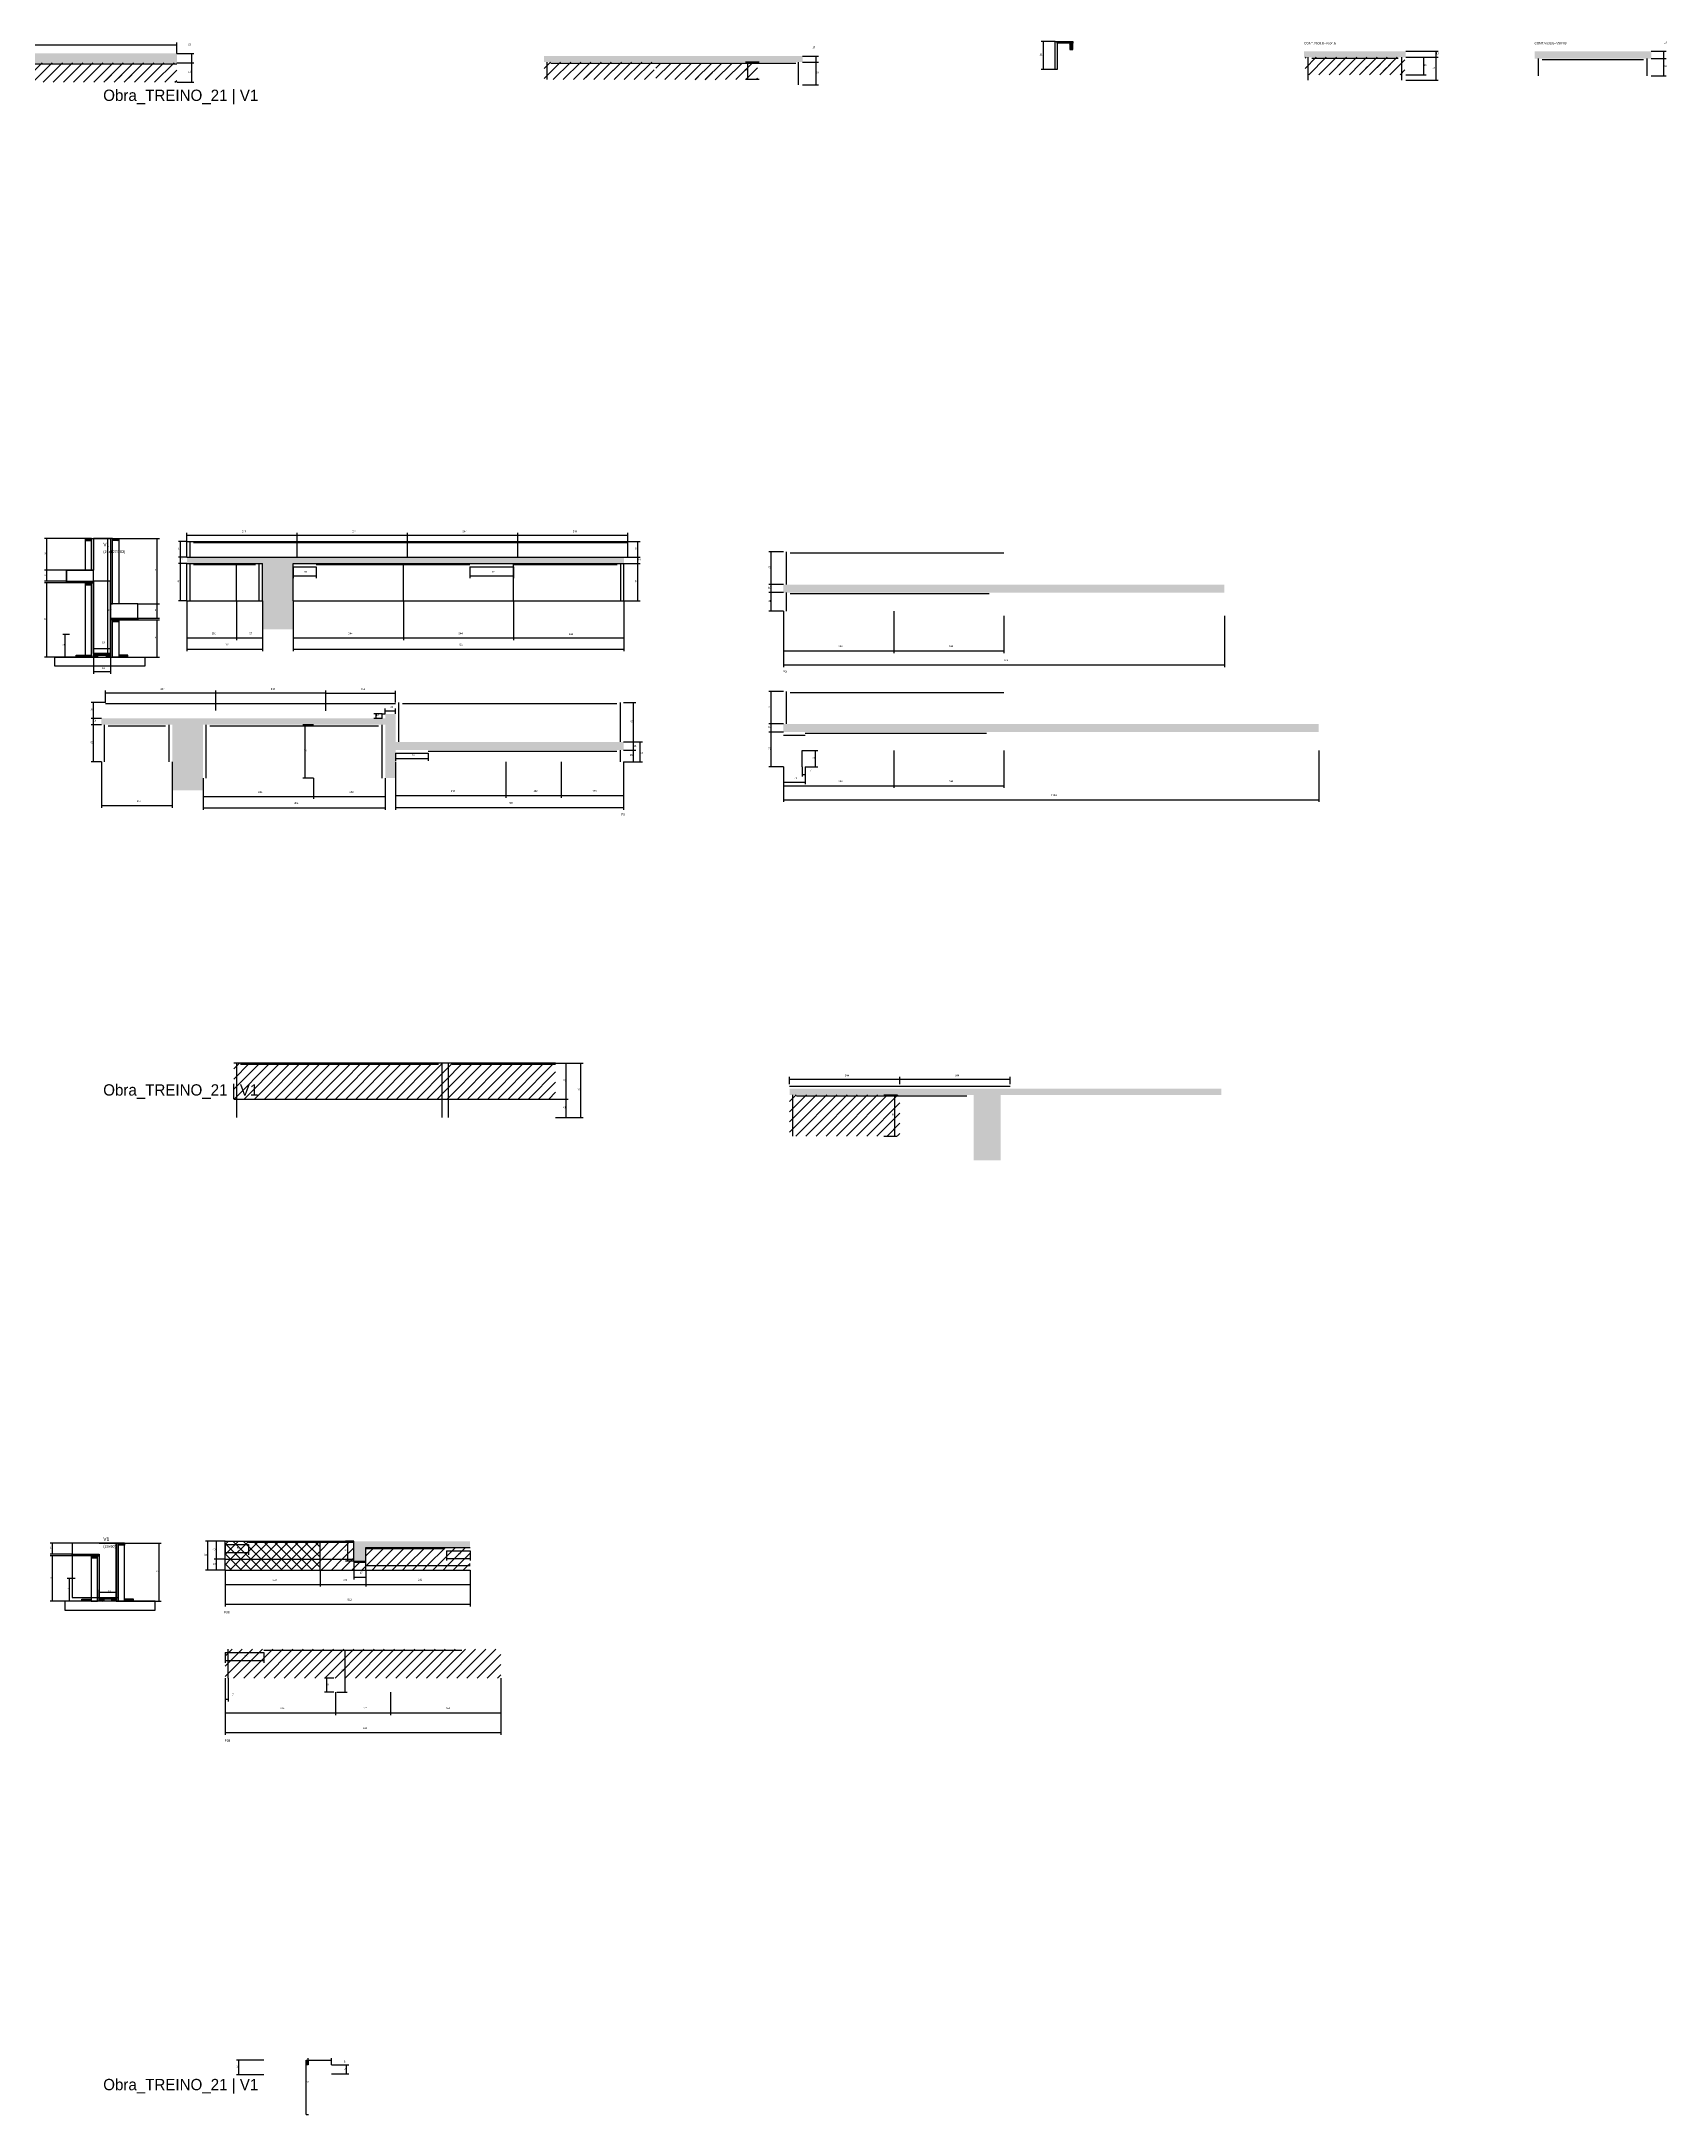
# Model space of a CAD drawing. Header units: metres. Extents: x -65046 to 21926, y -45195 to 1016.
# Drawn here: x 17463 to 21059, y -27664 to -23078 of the extents above; entities that cross this region are included whole.
import ezdxf

# ---------------------------------------------------------------- set-up
doc = ezdxf.new("R2010")
doc.units = ezdxf.units.M
for name, color, linetype in [('CONCRETO', 251, 'Continuous'), ('COTA', 241, 'Continuous'), ('Hachura', 253, 'Continuous'), ('LABEL_ID', 3, 'Continuous'), ('Madeira', 126, 'Continuous'), ('NOMENCLATURA', 7, 'Continuous'), ('Painéis', 200, 'Continuous'), ('SARR_2.2x7', 40, 'Continuous'), ('Texto Seção', 7, 'Continuous')]:
    doc.layers.add(name, color=color, linetype=linetype)

msp = doc.modelspace()

# ---------------------------------------------------------------- hatches: boundary and pattern name
at = {"layer": 'COTA'}
h = msp.add_hatch(dxfattribs=at)
h.set_pattern_fill('AR-CONC', scale=0.03)
h.paths.add_polyline_path([(17333.7, -23104.8), (17243.7, -23104.8), (17051.6, -23104.8), (17033.8, -23104.8), (17033.8, -23126), (17051.7, -23126), (17243.8, -23126), (17333.8, -23126), (17762.9, -23126), (17762.9, -23104.8)])
h = msp.add_hatch(dxfattribs=at)
h.set_pattern_fill('AR-CONC', scale=0.03)
h.paths.add_polyline_path([(20482.2, -23113.3), (20482.2, -23100.1), (20257.2, -23100.1), (20257.2, -23113.3)])
h = msp.add_hatch(dxfattribs=at)
h.set_pattern_fill('AR-CONC', scale=0.03)
h.paths.add_polyline_path([(20767, -23100.1), (20767, -23116.3), (21025.4, -23116.3), (21025.4, -23100.1)])
h = msp.add_hatch(dxfattribs=at)
h.set_pattern_fill('AR-CONC', scale=0.03)
h.paths.add_polyline_path([(19147.4, -23123.9), (19147.4, -23110.7), (18575.4, -23110.7), (18575.4, -23123.9)])
h = msp.add_hatch(dxfattribs=at)
h.set_pattern_fill('AR-CONC', scale=0.03)
h.paths.add_polyline_path([(17952.1, -24378.4), (18020.1, -24378.4), (18020.1, -24315.4), (18020.1, -24233.4), (18508.1, -24233.4), (18752.1, -24233.4), (18752.1, -24219.4), (18517.1, -24219.4), (18029.1, -24219.4), (17785.1, -24219.4), (17785.1, -24233.4), (17952.1, -24233.4), (17952.1, -24315.4)])
h = msp.add_hatch(dxfattribs=at)
h.set_pattern_fill('AR-CONC', scale=0.03)
h.paths.add_polyline_path([(20081, -24297.6), (20081, -24279.6), (19105, -24279.6), (19105, -24297.6)])
h = msp.add_hatch(dxfattribs=at)
h.set_pattern_fill('AR-CONC', scale=0.03)
h.paths.add_polyline_path([(18246.9, -24565.7), (18223.9, -24565.7), (18223.9, -24575.7), (17848.9, -24575.7), (17608.9, -24575.7), (17595.9, -24575.7), (17595.9, -24589.7), (17752.9, -24589.7), (17752.9, -24671.7), (17752.9, -24734.7), (17820.9, -24734.7), (17820.9, -24707.7), (17820.9, -24589.7), (18223.9, -24589.7), (18223.9, -24707.7), (18246.9, -24707.7), (18246.9, -24671.7), (18246.9, -24645.7), (18751.4, -24645.7), (18751.4, -24627.7), (18246.9, -24627.7)])
h = msp.add_hatch(dxfattribs=at)
h.set_pattern_fill('AR-CONC', scale=0.03)
h.paths.add_polyline_path([(19105, -24588.1), (19105, -24606.1), (20081, -24606.1), (20289.5, -24606.1), (20289.5, -24588.1), (20081, -24588.1)])
h = msp.add_hatch(dxfattribs=at)
h.set_pattern_fill('AR-CONC', scale=0.03)
h.paths.add_polyline_path([(19585.8, -25408.5), (20073.8, -25408.5), (20073.8, -25408.5), (20073.8, -25394.5), (20073.8, -25394.5), (19118.8, -25394.5), (19118.8, -25394.5), (19118.8, -25408.5), (19118.8, -25408.5), (19525.8, -25408.5), (19525.8, -25408.5), (19525.8, -25553.5), (19525.8, -25553.5), (19585.8, -25553.5), (19585.8, -25553.5), (19585.8, -25408.5)])
h = msp.add_hatch(dxfattribs=at)
h.set_pattern_fill('AR-CONC', scale=0.03)
h.paths.add_polyline_path([(18181.2, -26409.6), (18411.7, -26409.6), (18411.7, -26395.6), (18154.2, -26395.6), (18154.2, -26439.6), (18181.2, -26439.6)])
at = {"layer": 'Hachura'}
h = msp.add_hatch(dxfattribs=at)
h.set_pattern_fill('ANSI31', scale=5)
h.paths.add_polyline_path([(17518.9, -23126), (17333.8, -23126), (17274.9, -23126), (17274.9, -23168.8), (17333.8, -23168.8), (17518.9, -23168.8)])
h = msp.add_hatch(dxfattribs=at)
h.set_pattern_fill('ANSI31', scale=5)
h.paths.add_polyline_path([(17762.9, -23126), (17518.9, -23126), (17518.9, -23168.8), (17762.9, -23168.8)])
h = msp.add_hatch(dxfattribs=at)
h.set_pattern_fill('ANSI31', scale=5)
h.paths.add_polyline_path([(17604.9, -23167.9), (17672.5, -23167.9), (17672.5, -23167.9), (17678, -23151.9), (17678, -23151.9), (17610.4, -23151.9), (17610.4, -23151.9), (17604.9, -23167.9)])
h = msp.add_hatch(dxfattribs=at)
h.set_pattern_fill('ANSI31', scale=5)
h.paths.add_polyline_path([(18575.4, -23123.9), (18575.4, -23162.7), (18819.4, -23162.7), (18819.4, -23123.9)])
h = msp.add_hatch(dxfattribs=at)
h.set_pattern_fill('ANSI31', scale=5)
h.paths.add_polyline_path([(18666.7, -23158), (18666.7, -23141.8), (18666.7, -23141.8), (18735.3, -23141.8), (18735.3, -23141.8), (18735.3, -23158), (18735.3, -23158), (18666.7, -23158)])
h = msp.add_hatch(dxfattribs=at)
h.set_pattern_fill('ANSI31', scale=5)
h.paths.add_polyline_path([(18822.9, -23126.1), (18822.9, -23162.7), (19047.9, -23162.7), (19047.9, -23126.1)])
h = msp.add_hatch(dxfattribs=at)
h.set_pattern_fill('ANSI31', scale=5)
h.paths.add_polyline_path([(18898.4, -23163.1), (18898.4, -23146.9), (18898.4, -23146.9), (18965.9, -23146.9), (18965.9, -23146.9), (18965.9, -23163.1), (18965.9, -23163.1), (18898.4, -23163.1)])
h = msp.add_hatch(dxfattribs=at)
h.set_pattern_fill('ANSI31', scale=5)
h.paths.add_polyline_path([(20381.2, -23152.1), (20381.2, -23113.3), (20259.2, -23113.3), (20259.2, -23152.1)])
h = msp.add_hatch(dxfattribs=at)
h.set_pattern_fill('ANSI31', scale=5)
h.paths.add_polyline_path([(20294.5, -23143.8), (20294.5, -23127.6), (20294.5, -23127.6), (20362.6, -23127.6), (20362.6, -23127.6), (20362.6, -23143.8), (20362.6, -23143.8), (20294.5, -23143.8)])
h = msp.add_hatch(dxfattribs=at)
h.set_pattern_fill('ANSI31', scale=5)
h.paths.add_polyline_path([(20480.2, -23152.1), (20480.2, -23113.3), (20381.2, -23113.3), (20381.2, -23152.1)])
h = msp.add_hatch(dxfattribs=at)
h.set_pattern_fill('ANSI31', scale=5)
h.paths.add_polyline_path([(20393.2, -23144.5), (20393.2, -23128.3), (20393.2, -23128.3), (20461.3, -23128.3), (20461.3, -23128.3), (20461.3, -23144.5), (20461.3, -23144.5), (20393.2, -23144.5)])
h = msp.add_hatch(dxfattribs=at)
h.set_pattern_fill('ANSI31', scale=0.5)
h.paths.add_polyline_path([(17560.4, -24178), (17560.4, -24182.4), (17560.4, -24182.4), (17574.4, -24182.4), (17574.4, -24182.4), (17574.4, -24178), (17574.4, -24178), (17560.4, -24178)])
h = msp.add_hatch(color=8, dxfattribs=at)
h.dxf.hatch_style = 1
h.paths.add_polyline_path([(17574.4, -24178), (17578.4, -24178), (17578.4, -24178), (17578.4, -24248), (17578.4, -24248), (17574.4, -24248), (17574.4, -24248), (17574.4, -24178)])
h = msp.add_hatch(color=8, dxfattribs=at)
h.dxf.hatch_style = 1
h.paths.add_polyline_path([(17620.4, -24178), (17616.4, -24178), (17616.4, -24322), (17620.4, -24322)])
h = msp.add_hatch(dxfattribs=at)
h.set_pattern_fill('ANSI31', scale=0.5)
h.paths.add_polyline_path([(17634.4, -24178), (17634.4, -24182.4), (17634.4, -24182.4), (17620.4, -24182.4), (17620.4, -24182.4), (17620.4, -24178), (17620.4, -24178), (17634.4, -24178)])
h = msp.add_hatch(color=8, dxfattribs=at)
h.dxf.hatch_style = 1
h.paths.add_polyline_path([(17518.4, -24276), (17518.4, -24272), (17518.4, -24272), (17578.4, -24272), (17578.4, -24272), (17578.4, -24276), (17578.4, -24276), (17518.4, -24276)])
h = msp.add_hatch(dxfattribs=at)
h.set_pattern_fill('ANSI31', scale=0.5)
h.paths.add_polyline_path([(17560.4, -24276), (17560.4, -24280.4), (17560.4, -24280.4), (17574.4, -24280.4), (17574.4, -24280.4), (17574.4, -24276), (17574.4, -24276), (17560.4, -24276)])
h = msp.add_hatch(color=8, dxfattribs=at)
h.dxf.hatch_style = 1
h.paths.add_polyline_path([(17574.4, -24276), (17578.4, -24276), (17578.4, -24276), (17578.4, -24440), (17578.4, -24440), (17574.4, -24440), (17574.4, -24440), (17574.4, -24276)])
h = msp.add_hatch(color=8, dxfattribs=at)
h.dxf.hatch_style = 1
h.paths.add_polyline_path([(17616.4, -24358), (17616.4, -24354), (17616.4, -24354), (17676.4, -24354), (17676.4, -24354), (17676.4, -24358), (17676.4, -24358), (17616.4, -24358)])
h = msp.add_hatch(color=8, dxfattribs=at)
h.dxf.hatch_style = 1
h.paths.add_polyline_path([(17620.4, -24358), (17616.4, -24358), (17616.4, -24440), (17620.4, -24440)])
h = msp.add_hatch(dxfattribs=at)
h.set_pattern_fill('ANSI31', scale=0.5)
h.paths.add_polyline_path([(17634.4, -24358), (17634.4, -24362.4), (17634.4, -24362.4), (17620.4, -24362.4), (17620.4, -24362.4), (17620.4, -24358), (17620.4, -24358), (17634.4, -24358)])
h = msp.add_hatch(dxfattribs=at)
h.set_pattern_fill('ANSI31', scale=0.5)
h.paths.add_polyline_path([(17540.4, -24440), (17540.4, -24435.6), (17540.4, -24435.6), (17560.4, -24435.6), (17560.4, -24435.6), (17560.4, -24440), (17560.4, -24440), (17540.4, -24440)])
h = msp.add_hatch(dxfattribs=at)
h.set_pattern_fill('ANSI31', scale=0.5)
h.paths.add_polyline_path([(17560.4, -24440), (17560.4, -24435.6), (17560.4, -24435.6), (17574.4, -24435.6), (17574.4, -24435.6), (17574.4, -24440), (17574.4, -24440), (17560.4, -24440)])
h = msp.add_hatch(color=8, dxfattribs=at)
h.dxf.hatch_style = 1
h.paths.add_polyline_path([(17616.4, -24435.6), (17616.4, -24432), (17616.4, -24432), (17578.4, -24432), (17578.4, -24432), (17578.4, -24435.6), (17578.4, -24435.6), (17616.4, -24435.6)])
h = msp.add_hatch(dxfattribs=at)
h.set_pattern_fill('ANSI31', scale=0.5)
h.paths.add_polyline_path([(17588.4, -24440), (17588.4, -24435.6), (17588.4, -24435.6), (17578.4, -24435.6), (17578.4, -24435.6), (17578.4, -24440), (17578.4, -24440), (17588.4, -24440)])
h = msp.add_hatch(dxfattribs=at)
h.set_pattern_fill('ANSI31', scale=0.5)
h.paths.add_polyline_path([(17616.4, -24440), (17616.4, -24435.6), (17616.4, -24435.6), (17606.4, -24435.6), (17606.4, -24435.6), (17606.4, -24440), (17606.4, -24440), (17616.4, -24440)])
h = msp.add_hatch(dxfattribs=at)
h.set_pattern_fill('ANSI31', scale=0.5)
h.paths.add_polyline_path([(17654.4, -24440), (17654.4, -24435.6), (17654.4, -24435.6), (17634.4, -24435.6), (17634.4, -24435.6), (17634.4, -24440), (17634.4, -24440), (17654.4, -24440)])
h = msp.add_hatch(dxfattribs=at)
h.set_pattern_fill('ANSI31', scale=5)
h.paths.add_polyline_path([(18132.8, -25417.6), (18132.8, -25338.6), (17888.8, -25338.6), (17888.8, -25417.6)])
h = msp.add_hatch(dxfattribs=at)
h.set_pattern_fill('ANSI31', scale=5)
h.paths.add_polyline_path([(18356.8, -25417.6), (18356.8, -25338.6), (18132.8, -25338.6), (18132.8, -25417.6)])
h = msp.add_hatch(dxfattribs=at)
h.set_pattern_fill('ANSI31', scale=5)
h.paths.add_polyline_path([(18600.8, -25417.6), (18600.8, -25338.6), (18356.8, -25338.6), (18356.8, -25417.6)])
h = msp.add_hatch(dxfattribs=at)
h.set_pattern_fill('ANSI31', scale=5)
h.paths.add_polyline_path([(19118.8, -25408.5), (19118.8, -25499.5), (19362.8, -25499.5), (19362.8, -25408.5)])
h = msp.add_hatch(color=8, dxfattribs=at)
h.dxf.hatch_style = 1
h.paths.add_polyline_path([(17633, -26400), (17629, -26400), (17629, -26400), (17629, -26528), (17629, -26528), (17633, -26528), (17633, -26528), (17633, -26400)])
h = msp.add_hatch(dxfattribs=at)
h.set_pattern_fill('ANSI31', scale=0.5)
h.paths.add_polyline_path([(17647, -26400), (17647, -26404.4), (17647, -26404.4), (17633, -26404.4), (17633, -26404.4), (17633, -26400), (17633, -26400), (17647, -26400)])
h = msp.add_hatch(dxfattribs=at)
h.set_pattern_fill('ANSI37', scale=5)
h.paths.add_polyline_path([(18079.7, -26435.6), (18079.7, -26395.6), (17869.7, -26395.6), (17869.7, -26435.6)])
h = msp.add_hatch(dxfattribs=at)
h.set_pattern_fill('ANSI31', scale=5)
h.paths.add_polyline_path([(18154.2, -26435.6), (18154.2, -26395.6), (18079.7, -26395.6), (18079.7, -26435.6)])
h = msp.add_hatch(dxfattribs=at)
h.set_pattern_fill('ANSI31', scale=5)
h.paths.add_polyline_path([(18411.7, -26449.6), (18411.7, -26409.6), (18181.2, -26409.6), (18181.2, -26449.6)])
h = msp.add_hatch(color=8, dxfattribs=at)
h.dxf.hatch_style = 1
h.paths.add_polyline_path([(17531, -26428), (17531, -26424), (17531, -26424), (17591, -26424), (17591, -26424), (17591, -26428), (17591, -26428), (17531, -26428)])
h = msp.add_hatch(dxfattribs=at)
h.set_pattern_fill('ANSI31', scale=0.5)
h.paths.add_polyline_path([(17573, -26428), (17573, -26432.4), (17573, -26432.4), (17587, -26432.4), (17587, -26432.4), (17587, -26428), (17587, -26428), (17573, -26428)])
h = msp.add_hatch(color=8, dxfattribs=at)
h.dxf.hatch_style = 1
h.paths.add_polyline_path([(17587, -26428), (17591, -26428), (17591, -26428), (17591, -26528), (17591, -26528), (17587, -26528), (17587, -26528), (17587, -26428)])
h = msp.add_hatch(dxfattribs=at)
h.set_pattern_fill('ANSI37', scale=5)
h.paths.add_polyline_path([(17869.7, -26435.6), (17869.7, -26459.6), (18079.7, -26459.6), (18079.7, -26435.6)])
h = msp.add_hatch(dxfattribs=at)
h.set_pattern_fill('ANSI31', scale=5)
h.paths.add_polyline_path([(18079.7, -26435.6), (18079.7, -26459.6), (18181.2, -26459.6), (18181.2, -26439.6), (18154.2, -26439.6), (18154.2, -26435.6)])
h = msp.add_hatch(dxfattribs=at)
h.set_pattern_fill('ANSI31', scale=5)
h.paths.add_polyline_path([(18181.2, -26449.6), (18181.2, -26459.6), (18411.7, -26459.6), (18411.7, -26449.6)])
h = msp.add_hatch(dxfattribs=at)
h.set_pattern_fill('ANSI31', scale=0.5)
h.paths.add_polyline_path([(17553, -26528), (17553, -26523.6), (17553, -26523.6), (17573, -26523.6), (17573, -26523.6), (17573, -26528), (17573, -26528), (17553, -26528)])
h = msp.add_hatch(color=8, dxfattribs=at)
h.dxf.hatch_style = 1
h.paths.add_polyline_path([(17591, -26523.6), (17591, -26520), (17591, -26520), (17629, -26520), (17629, -26520), (17629, -26523.6), (17629, -26523.6), (17591, -26523.6)])
h = msp.add_hatch(dxfattribs=at)
h.set_pattern_fill('ANSI31', scale=0.5)
h.paths.add_polyline_path([(17591, -26528), (17591, -26523.6), (17591, -26523.6), (17601, -26523.6), (17601, -26523.6), (17601, -26528), (17601, -26528), (17591, -26528)])
h = msp.add_hatch(dxfattribs=at)
h.set_pattern_fill('ANSI31', scale=0.5)
h.paths.add_polyline_path([(17619, -26528), (17619, -26523.6), (17619, -26523.6), (17629, -26523.6), (17629, -26523.6), (17629, -26528), (17629, -26528), (17619, -26528)])
h = msp.add_hatch(dxfattribs=at)
h.set_pattern_fill('ANSI31', scale=0.5)
h.paths.add_polyline_path([(17667, -26528), (17667, -26523.6), (17667, -26523.6), (17647, -26523.6), (17647, -26523.6), (17647, -26528), (17647, -26528), (17667, -26528)])
h = msp.add_hatch(dxfattribs=at)
h.set_pattern_fill('ANSI31', scale=5)
h.paths.add_polyline_path([(17869.7, -26634.5), (17869.7, -26698.5), (18113.7, -26698.5), (18113.7, -26634.5)])
h = msp.add_hatch(dxfattribs=at)
h.set_pattern_fill('ANSI31', scale=5)
h.paths.add_polyline_path([(18235.7, -26698.5), (18235.7, -26634.5), (18113.7, -26634.5), (18113.7, -26698.5)])
h = msp.add_hatch(dxfattribs=at)
h.set_pattern_fill('ANSI31', scale=5)
h.paths.add_polyline_path([(18235.7, -26698.5), (18479.7, -26698.5), (18479.7, -26634.5), (18235.7, -26634.5)])
h = msp.add_hatch(color=8, dxfattribs=at)
h.dxf.hatch_style = 1
h.paths.add_polyline_path([(18049.3, -27543.8), (18053.3, -27543.8), (18053.3, -27543.8), (18053.3, -27553.8), (18053.3, -27553.8), (18049.3, -27553.8), (18049.3, -27553.8), (18049.3, -27543.8)])
at = {"layer": 'Madeira'}
h = msp.add_hatch(dxfattribs=at)
h.set_pattern_fill('ANSI31', scale=0.2)
h.paths.add_polyline_path([(19745.6, -23082.1), (19738.6, -23082.1), (19738.6, -23096.1), (19745.6, -23096.1)])

# ---------------------------------------------------------------- linework, layer by layer
at = {"layer": 'CONCRETO'}
for points in [[(17616.4, -24178), (17578.4, -24178)], [(17518.4, -24272), (17518.4, -24248), (17578.4, -24248)], [(17616.4, -24358), (17616.4, -24432), (17578.4, -24432), (17578.4, -24272)], [(17676.4, -24354), (17676.4, -24322), (17616.4, -24322)]]:
    msp.add_lwpolyline(points, dxfattribs=at)
for points in [[(17578.4, -24178), (17616.4, -24178), (17616.4, -24178), (17578.4, -24178)], [(17518.4, -24272), (17578.4, -24272), (17578.4, -24248), (17518.4, -24248)], [(17578.4, -24432), (17616.4, -24432), (17616.4, -24272), (17578.4, -24272)], [(17616.4, -24354), (17676.4, -24354), (17676.4, -24322), (17616.4, -24322)], [(17629, -26420), (17629, -26400), (17531, -26400), (17531, -26424), (17591, -26424), (17591, -26520), (17629, -26520), (17629, -26420)], [(17531, -26520), (17629, -26520), (17629, -26400), (17531, -26400)]]:
    msp.add_lwpolyline(points, close=True, dxfattribs=at)
at = {"layer": 'COTA'}
for p, q in [((17033.8, -23085.7), (17762.9, -23085.7)), ((17762.9, -23104.8), (17762.9, -23080.7)), ((17762.9, -23104.8), (17800.8, -23104.8)), ((17795.8, -23126), (17795.8, -23104.8)), ((19706.6, -23078.5), (19675.2, -23078.5)), ((19680.2, -23140.5), (19680.2, -23078.5)), ((20482.2, -23100.1), (20554.1, -23100.1)), ((20549.1, -23113.3), (20549.1, -23100.1)), ((21025.4, -23100.1), (21058.4, -23100.1)), ((21053.4, -23116.3), (21053.4, -23100.1)), ((17762.9, -23126), (17800.8, -23126)), ((17762.9, -23126), (17800.8, -23126)), ((17795.8, -23168.8), (17795.8, -23126)), ((19051.4, -23123.9), (19021.5, -23123.9)), ((19026.5, -23162.7), (19026.5, -23123.9)), ((19147.4, -23110.7), (19182.4, -23110.7)), ((19147.4, -23123.9), (19182.4, -23123.9)), ((19147.4, -23123.9), (19182.4, -23123.9)), ((19177.4, -23123.9), (19177.4, -23110.7)), ((19177.4, -23174.7), (19177.4, -23123.9)), ((19706.6, -23140.5), (19675.2, -23140.5)), ((20482.2, -23113.3), (20527, -23113.3)), ((20482.2, -23113.3), (20554.1, -23113.3)), ((20482.2, -23113.3), (20554.1, -23113.3)), ((20482.2, -23152.1), (20527, -23152.1)), ((20522, -23152.1), (20522, -23113.3)), ((20549.1, -23164.1), (20549.1, -23113.3)), ((21025.4, -23116.3), (21058.4, -23116.3)), ((21025.4, -23116.3), (21058.4, -23116.3)), ((21025.4, -23154.1), (21058.4, -23154.1)), ((21053.4, -23154.1), (21053.4, -23116.3)), ((17762.9, -23168.8), (17800.8, -23168.8)), ((19051.4, -23162.7), (19021.5, -23162.7)), ((19147.4, -23174.7), (19182.4, -23174.7)), ((20482.2, -23164.1), (20554.1, -23164.1)), ((17560.4, -24178), (17470, -24178)), ((17475, -24248), (17475, -24178)), ((17578.4, -24178), (17615, -24178)), ((17610, -24432), (17610, -24178)), ((17634.4, -24178), (17724.7, -24178)), ((17719.7, -24322), (17719.7, -24178)), ((17785.1, -24184.4), (17766.2, -24184.4)), ((17771.2, -24219.4), (17771.2, -24184.4)), ((17785.1, -24201.9), (17785.1, -24165.4)), ((17785.1, -24170.4), (18029.1, -24170.4)), ((18029.1, -24201.9), (18029.1, -24165.4)), ((18029.1, -24184.4), (18029.1, -24165.4)), ((18029.1, -24170.4), (18273.1, -24170.4)), ((18273.1, -24184.4), (18273.1, -24165.4)), ((18273.1, -24184.4), (18273.1, -24165.4)), ((18273.1, -24170.4), (18517.1, -24170.4)), ((18517.1, -24184.4), (18517.1, -24165.4)), ((18517.1, -24184.4), (18517.1, -24165.4)), ((18517.1, -24170.4), (18761.1, -24170.4)), ((18761.1, -24184.4), (18761.1, -24165.4)), ((18761.1, -24184.4), (18787.8, -24184.4)), ((18782.8, -24219.4), (18782.8, -24184.4)), ((19105, -24207.6), (19072.7, -24207.6)), ((19077.7, -24279.6), (19077.7, -24207.6)), ((17518.4, -24248), (17470, -24248)), ((17518.4, -24248), (17470, -24248)), ((17475, -24272), (17475, -24248)), ((17785.1, -24219.4), (17766.2, -24219.4)), ((17785.1, -24219.4), (17766.2, -24219.4)), ((17785.1, -24233.4), (17766.2, -24233.4)), ((17785.1, -24233.4), (17766.2, -24233.4)), ((17771.2, -24233.4), (17771.2, -24219.4)), ((17771.2, -24315.4), (17771.2, -24233.4)), ((18020.1, -24240.4), (18020.1, -24265.2)), ((18071.1, -24240.4), (18071.1, -24265.2)), ((18411.1, -24240.4), (18411.1, -24265.2)), ((18508.1, -24240.4), (18508.1, -24265.2)), ((18752.1, -24219.4), (18787.8, -24219.4)), ((18752.1, -24233.4), (18787.8, -24233.4)), ((18752.1, -24233.4), (18787.8, -24233.4)), ((18761.1, -24219.4), (18787.8, -24219.4)), ((18782.8, -24233.4), (18782.8, -24219.4)), ((18782.8, -24315.4), (18782.8, -24233.4)), ((17518.4, -24272), (17470, -24272)), ((17518.4, -24276), (17470, -24276)), ((17475, -24440), (17475, -24276)), ((18020.1, -24260.2), (18071.1, -24260.2)), ((18411.1, -24260.2), (18508.1, -24260.2)), ((19105, -24279.6), (19072.7, -24279.6)), ((19105, -24279.6), (19072.7, -24279.6)), ((19105, -24297.6), (19072.7, -24297.6)), ((19105, -24297.6), (19072.7, -24297.6)), ((19077.7, -24297.6), (19077.7, -24279.6)), ((19077.7, -24338.6), (19077.7, -24297.6)), ((17676.4, -24322), (17724.7, -24322)), ((17676.4, -24322), (17724.7, -24322)), ((17719.7, -24354), (17719.7, -24322)), ((17785.1, -24315.4), (17766.2, -24315.4)), ((17785.1, -24315.4), (17785.1, -24402.8)), ((17785.1, -24315.4), (17785.1, -24427.3)), ((17895.1, -24315.4), (17895.1, -24402.8)), ((17895.1, -24315.4), (17895.1, -24402.8)), ((17952.1, -24315.4), (17952.1, -24402.8)), ((17952.1, -24315.4), (17952.1, -24427.3)), ((18020.1, -24315.4), (18020.1, -24402.8)), ((18020.1, -24315.4), (18020.1, -24427.3)), ((18264.1, -24315.4), (18264.1, -24402.8)), ((18264.1, -24315.4), (18264.1, -24402.8)), ((18508.1, -24315.4), (18508.1, -24402.8)), ((18508.1, -24315.4), (18508.1, -24402.8)), ((18752.1, -24315.4), (18752.1, -24427.3)), ((18752.1, -24315.4), (18752.1, -24402.8)), ((18752.1, -24315.4), (18787.8, -24315.4)), ((19105, -24338.6), (19072.7, -24338.6)), ((19105, -24338.6), (19105, -24431.1)), ((19105, -24338.6), (19105, -24462.1)), ((19349, -24338.6), (19349, -24431.1)), ((19349, -24338.6), (19349, -24431.1)), ((17525.1, -24390), (17510.5, -24390)), ((17515.5, -24440), (17515.5, -24390)), ((17634.4, -24358), (17724.7, -24358)), ((17676.4, -24354), (17724.7, -24354)), ((17719.7, -24440), (17719.7, -24358)), ((19593, -24348.6), (19593, -24431.1)), ((20081, -24348.6), (20081, -24462.1)), ((17578.1, -24432), (17615, -24432)), ((17578.4, -24432), (17578.4, -24416)), ((17578.4, -24421), (17616.4, -24421)), ((17616.4, -24432), (17616.4, -24416)), ((17785.1, -24397.8), (17895.1, -24397.8)), ((17785.1, -24422.3), (17952.1, -24422.3)), ((17895.1, -24397.8), (17952.1, -24397.8)), ((18020.1, -24397.8), (18264.1, -24397.8)), ((18020.1, -24422.3), (18752.1, -24422.3)), ((18264.1, -24397.8), (18508.1, -24397.8)), ((18508.1, -24397.8), (18752.1, -24397.8)), ((19105, -24426.1), (19349, -24426.1)), ((19349, -24426.1), (19593, -24426.1)), ((17540.4, -24440), (17470, -24440)), ((17540.4, -24440), (17510.5, -24440)), ((17578.4, -24440), (17578.4, -24477)), ((17578.4, -24472), (17616.4, -24472)), ((17616.4, -24440), (17616.4, -24477)), ((17654.4, -24440), (17724.7, -24440)), ((19105, -24457.1), (20081, -24457.1)), ((17604.9, -24540.7), (17604.9, -24514.1)), ((17604.9, -24519.1), (17848.9, -24519.1)), ((17848.9, -24558.2), (17848.9, -24514.1)), ((17848.9, -24542.9), (17848.9, -24514.1)), ((17848.9, -24519.1), (18092.9, -24519.1)), ((18092.9, -24559.3), (18092.9, -24514.1)), ((18092.9, -24540.7), (18092.9, -24514.6)), ((18092.9, -24519.6), (18246.9, -24519.6)), ((18246.9, -24540.7), (18246.9, -24514.6)), ((19105, -24516.1), (19072.7, -24516.1)), ((19077.7, -24588.1), (19077.7, -24516.1)), ((17604.9, -24540.7), (17573.6, -24540.7)), ((17595.9, -24575.7), (17573.6, -24575.7)), ((17595.9, -24575.7), (17573.6, -24575.7)), ((17578.6, -24575.7), (17578.6, -24540.7)), ((17578.6, -24589.7), (17578.6, -24575.7)), ((18216.9, -24565.7), (18199, -24565.7)), ((18216.9, -24575.7), (18199, -24575.7)), ((18204, -24575.7), (18204, -24565.7)), ((18223.9, -24565.7), (18223.9, -24554)), ((18223.9, -24559), (18246.9, -24559)), ((18246.9, -24565.7), (18246.9, -24554)), ((18751.4, -24540.7), (18778.4, -24540.7)), ((18773.4, -24627.7), (18773.4, -24540.7)), ((17595.9, -24589.7), (17573.6, -24589.7)), ((17595.9, -24589.7), (17573.6, -24589.7)), ((17578.6, -24671.7), (17578.6, -24589.7)), ((18064.9, -24589.7), (18041.8, -24589.7)), ((18046.8, -24707.7), (18046.8, -24589.7)), ((19105, -24588.1), (19072.7, -24588.1)), ((19105, -24588.1), (19072.7, -24588.1)), ((19105, -24606.1), (19072.7, -24606.1)), ((19105, -24606.1), (19072.7, -24606.1)), ((19077.7, -24606.1), (19077.7, -24588.1)), ((19077.7, -24683.1), (19077.7, -24606.1)), ((18246.9, -24652.7), (18246.9, -24669.6)), ((18246.9, -24664.6), (18318.9, -24664.6)), ((18318.9, -24652.7), (18318.9, -24669.6)), ((18751.4, -24627.7), (18778.4, -24627.7)), ((18751.4, -24627.7), (18792.9, -24627.7)), ((18751.4, -24627.7), (18778.4, -24627.7)), ((18751.4, -24645.7), (18778.4, -24645.7)), ((18751.4, -24645.7), (18778.4, -24645.7)), ((18773.4, -24645.7), (18773.4, -24627.7)), ((18773.4, -24671.7), (18773.4, -24645.7)), ((18787.9, -24671.7), (18787.9, -24627.7)), ((19153.5, -24647.1), (19180.9, -24647.1)), ((19175.9, -24683.1), (19175.9, -24647.1)), ((19349, -24647.1), (19349, -24729.6)), ((19349, -24647.1), (19349, -24729.6)), ((19593, -24647.1), (19593, -24729.6)), ((20289.5, -24647.1), (20289.5, -24760.6)), ((17595.9, -24671.7), (17573.6, -24671.7)), ((17595.9, -24671.7), (17595.9, -24773.7)), ((17752.9, -24671.7), (17752.9, -24773.7)), ((17820.9, -24707.7), (17820.9, -24753.7)), ((17820.9, -24707.7), (17820.9, -24778.2)), ((18064.9, -24707.7), (18041.8, -24707.7)), ((18064.9, -24707.7), (18064.9, -24753.7)), ((18064.9, -24707.7), (18064.9, -24753.7)), ((18223.9, -24707.7), (18223.9, -24753.7)), ((18223.9, -24707.7), (18223.9, -24778.2)), ((18246.9, -24671.7), (18246.9, -24751.4)), ((18246.9, -24671.7), (18246.9, -24777.9)), ((18490.9, -24671.7), (18490.9, -24751.4)), ((18490.9, -24671.7), (18490.9, -24751.4)), ((18612.9, -24671.7), (18612.9, -24751.4)), ((18612.9, -24671.7), (18612.9, -24751.4)), ((18751.4, -24671.7), (18778.4, -24671.7)), ((18751.4, -24671.7), (18792.9, -24671.7)), ((18751.4, -24671.7), (18751.4, -24777.9)), ((18751.4, -24684), (18751.4, -24751.4)), ((19105, -24683.1), (19072.7, -24683.1)), ((19105, -24683.1), (19105, -24729.6)), ((19105, -24683.1), (19105, -24760.6)), ((19105, -24683.1), (19105, -24721.5)), ((19146.5, -24683.1), (19146.5, -24704.5)), ((19146.5, -24699.5), (19153.5, -24699.5)), ((19153.5, -24683.1), (19153.5, -24704.5)), ((19153.5, -24683.1), (19153.5, -24721.5)), ((19153.5, -24683.1), (19180.9, -24683.1)), ((17820.9, -24748.7), (18064.9, -24748.7)), ((18064.9, -24748.7), (18223.9, -24748.7)), ((18246.9, -24746.4), (18490.9, -24746.4)), ((18490.9, -24746.4), (18612.9, -24746.4)), ((18612.9, -24746.4), (18751.4, -24746.4)), ((19105, -24716.5), (19153.5, -24716.5)), ((19105, -24724.6), (19349, -24724.6)), ((19105, -24755.6), (20289.5, -24755.6)), ((19349, -24724.6), (19593, -24724.6)), ((17595.9, -24768.7), (17752.9, -24768.7)), ((17820.9, -24773.2), (18223.9, -24773.2)), ((18246.9, -24772.9), (18751.4, -24772.9)), ((18600.8, -25338.6), (18661.8, -25338.6)), ((18600.8, -25338.6), (18629, -25338.6)), ((18624, -25417.6), (18624, -25338.6)), ((18656.8, -25458.6), (18656.8, -25338.6)), ((19118.8, -25384.5), (19118.8, -25368.9)), ((19118.8, -25373.9), (19362.8, -25373.9)), ((19362.8, -25384.5), (19362.8, -25368.9)), ((19362.8, -25384.5), (19362.8, -25368.9)), ((19362.8, -25373.9), (19606.8, -25373.9)), ((19606.8, -25384.5), (19606.8, -25368.9)), ((18600.8, -25417.6), (18629, -25417.6)), ((18600.8, -25417.6), (18629, -25417.6)), ((18624, -25458.6), (18624, -25417.6)), ((19326.9, -25408.5), (19356.3, -25408.5)), ((19351.3, -25499.5), (19351.3, -25408.5)), ((18600.8, -25458.6), (18661.8, -25458.6)), ((18600.8, -25458.6), (18629, -25458.6)), ((19326.9, -25499.5), (19356.3, -25499.5)), ((17531, -26400), (17482.7, -26400)), ((17487.7, -26424), (17487.7, -26400)), ((17591, -26400), (17634, -26400)), ((17629, -26520), (17629, -26400)), ((17647, -26400), (17728.5, -26400)), ((17723.5, -26528), (17723.5, -26400)), ((17869.7, -26395.6), (17826.2, -26395.6)), ((17831.2, -26459.6), (17831.2, -26395.6)), ((17869.7, -26395.6), (17845.3, -26395.6)), ((17850.3, -26435.6), (17850.3, -26395.6)), ((17869.7, -26402.6), (17869.7, -26425.7)), ((17921.7, -26402.6), (17921.7, -26425.7)), ((18154.2, -26395.6), (18136.4, -26395.6)), ((18141.4, -26439.6), (18141.4, -26395.6)), ((17531, -26424), (17482.7, -26424)), ((17531, -26428), (17482.7, -26428)), ((17487.7, -26528), (17487.7, -26428)), ((17869.7, -26435.6), (17845.3, -26435.6)), ((17869.7, -26435.6), (17845.3, -26435.6)), ((17850.3, -26459.6), (17850.3, -26435.6)), ((17869.7, -26420.7), (17921.7, -26420.7)), ((18154.2, -26439.6), (18136.4, -26439.6)), ((18154.2, -26439.6), (18154.2, -26480.5)), ((18359.2, -26416.6), (18359.2, -26438.7)), ((18359.2, -26433.7), (18411.7, -26433.7)), ((18411.7, -26416.6), (18411.7, -26438.7)), ((17538, -26478.1), (17520.5, -26478.1)), ((17525.5, -26528), (17525.5, -26478.1)), ((17591, -26520), (17591, -26503.2)), ((17629, -26520), (17629, -26503.2)), ((17869.7, -26459.6), (17826.2, -26459.6)), ((17869.7, -26459.6), (17845.3, -26459.6)), ((17869.7, -26459.6), (17869.7, -26496.1)), ((17869.7, -26459.6), (17869.7, -26540.1)), ((17869.7, -26491.1), (18079.7, -26491.1)), ((18079.7, -26459.6), (18079.7, -26496.1)), ((18079.7, -26459.6), (18079.7, -26496.1)), ((18079.7, -26491.1), (18181.2, -26491.1)), ((18154.2, -26475.5), (18181.2, -26475.5)), ((18181.2, -26459.6), (18181.2, -26496.1)), ((18181.2, -26459.6), (18181.2, -26496.1)), ((18181.2, -26459.6), (18181.2, -26480.5)), ((18181.2, -26491.1), (18411.7, -26491.1)), ((18411.7, -26459.6), (18411.7, -26540.1)), ((18411.7, -26459.6), (18411.7, -26496.1)), ((17553, -26528), (17482.7, -26528)), ((17538, -26528), (17520.5, -26528)), ((17591, -26508.2), (17629, -26508.2)), ((17591, -26520), (17634, -26520)), ((17667, -26528), (17728.5, -26528)), ((17869.7, -26535.1), (18411.7, -26535.1)), ((18117.2, -26636.7), (18140.1, -26636.7)), ((18135.1, -26729.5), (18135.1, -26636.7)), ((17869.7, -26641.5), (17869.7, -26664.5)), ((17869.7, -26659.5), (17955.7, -26659.5)), ((17955.7, -26641.5), (17955.7, -26664.5)), ((17869.7, -26698.5), (17869.7, -26750.2)), ((17869.7, -26729.5), (17869.7, -26780.1)), ((17869.7, -26729.5), (17869.7, -26824.1)), ((17876.7, -26698.5), (17876.7, -26750.2)), ((18110.2, -26698.5), (18089.7, -26698.5)), ((18110.2, -26729.5), (18089.7, -26729.5)), ((18094.7, -26729.5), (18094.7, -26698.5)), ((18113.7, -26729.5), (18113.7, -26780.1)), ((18113.7, -26729.5), (18113.7, -26780.1)), ((18117.2, -26729.5), (18140.1, -26729.5)), ((18235.7, -26729.5), (18235.7, -26780.1)), ((18235.7, -26729.5), (18235.7, -26780.1)), ((18479.7, -26698.5), (18479.7, -26780.1)), ((18479.7, -26698.5), (18479.7, -26824.1)), ((17869.7, -26745.2), (17876.7, -26745.2)), ((17869.7, -26775.1), (18113.7, -26775.1)), ((18113.7, -26775.1), (18235.7, -26775.1)), ((18235.7, -26775.1), (18479.7, -26775.1)), ((17869.7, -26819.1), (18479.7, -26819.1)), ((17955.7, -27543.8), (17895, -27543.8)), ((17900, -27575.8), (17900, -27543.8)), ((18049.3, -27663.8), (18049.3, -27543.8)), ((18049.3, -27543.8), (18054.3, -27543.8)), ((18053.3, -27543.8), (18053.3, -27538.8)), ((18053.3, -27543.8), (18104.9, -27543.8)), ((18104.9, -27553.8), (18104.9, -27538.8)), ((18104.9, -27553.8), (18143.1, -27553.8)), ((18138.1, -27573.8), (18138.1, -27553.8)), ((17955.7, -27575.8), (17895, -27575.8)), ((18104.9, -27573.8), (18143.1, -27573.8)), ((18049.3, -27663.8), (18054.3, -27663.8))]:
    msp.add_line(p, q, dxfattribs=at)
at = {"layer": 'Madeira'}
for points in [[(19745.6, -23082.1), (19738.6, -23082.1), (19738.6, -23096.1), (19745.6, -23096.1)], [(17560.4, -24178), (17560.4, -24182.4), (17574.4, -24182.4), (17574.4, -24178)], [(17560.4, -24248), (17574.4, -24248), (17574.4, -24178), (17560.4, -24178)], [(17634.4, -24178), (17634.4, -24182.4), (17620.4, -24182.4), (17620.4, -24178)], [(17634.4, -24322), (17620.4, -24322), (17620.4, -24178), (17634.4, -24178)], [(17560.4, -24276), (17560.4, -24280.4), (17574.4, -24280.4), (17574.4, -24276)], [(17560.4, -24440), (17574.4, -24440), (17574.4, -24276), (17560.4, -24276)], [(17634.4, -24358), (17634.4, -24362.4), (17620.4, -24362.4), (17620.4, -24358)], [(17634.4, -24440), (17620.4, -24440), (17620.4, -24358), (17634.4, -24358)], [(17540.4, -24440), (17540.4, -24435.6), (17560.4, -24435.6), (17560.4, -24440)], [(17560.4, -24440), (17560.4, -24435.6), (17574.4, -24435.6), (17574.4, -24440)], [(17588.4, -24440), (17588.4, -24435.6), (17578.4, -24435.6), (17578.4, -24440)], [(17616.4, -24440), (17616.4, -24435.6), (17606.4, -24435.6), (17606.4, -24440)], [(17654.4, -24440), (17654.4, -24435.6), (17634.4, -24435.6), (17634.4, -24440)], [(17692.2, -24460), (17492.6, -24460), (17492.6, -24440), (17692.2, -24440)], [(17647, -26400), (17647, -26404.4), (17633, -26404.4), (17633, -26400)], [(17647, -26400), (17633, -26400), (17633, -26528), (17647, -26528)], [(17573, -26428), (17573, -26432.4), (17587, -26432.4), (17587, -26428)], [(17573, -26528), (17587, -26528), (17587, -26428), (17573, -26428)], [(17515.2, -26548), (17714.8, -26548), (17714.8, -26528), (17515.2, -26528)], [(17553, -26528), (17553, -26523.6), (17573, -26523.6), (17573, -26528)], [(17591, -26528), (17591, -26523.6), (17601, -26523.6), (17601, -26528)], [(17619, -26528), (17619, -26523.6), (17629, -26523.6), (17629, -26528)], [(17667, -26528), (17667, -26523.6), (17647, -26523.6), (17647, -26528)]]:
    msp.add_lwpolyline(points, close=True, dxfattribs=at)
at = {"layer": 'Painéis'}
for p, q in [((17785.1, -24184.4), (18029.1, -24184.4)), ((17785.1, -24219.4), (17785.1, -24184.4)), ((18029.1, -24184.4), (18517.1, -24184.4)), ((18029.1, -24219.4), (18029.1, -24184.4)), ((18273.1, -24219.4), (18273.1, -24184.4)), ((18517.1, -24184.4), (18761.1, -24184.4)), ((18517.1, -24219.4), (18517.1, -24184.4)), ((18761.1, -24219.4), (18761.1, -24184.4)), ((17785.1, -24219.4), (18029.1, -24219.4)), ((17785.1, -24233.4), (17952.1, -24233.4)), ((17785.1, -24315.4), (17785.1, -24233.4)), ((17895.1, -24315.4), (17895.1, -24233.4)), ((17952.1, -24315.4), (17952.1, -24233.4)), ((18020.1, -24233.4), (18508.1, -24233.4)), ((18020.1, -24315.4), (18020.1, -24233.4)), ((18029.1, -24219.4), (18517.1, -24219.4)), ((18264.1, -24315.4), (18264.1, -24233.4)), ((18508.1, -24233.4), (18752.1, -24233.4)), ((18508.1, -24315.4), (18508.1, -24233.4)), ((18517.1, -24219.4), (18761.1, -24219.4)), ((18752.1, -24315.4), (18752.1, -24233.4)), ((17518.4, -24272), (17578.4, -24272)), ((17785.1, -24315.4), (17952.1, -24315.4)), ((18020.1, -24315.4), (18508.1, -24315.4)), ((18508.1, -24315.4), (18752.1, -24315.4)), ((17869.7, -26395.6), (18154.2, -26395.6)), ((17869.7, -26459.6), (17869.7, -26395.6)), ((18079.7, -26459.6), (18079.7, -26395.6)), ((18154.2, -26439.6), (18154.2, -26395.6)), ((18181.2, -26409.6), (18411.7, -26409.6)), ((18181.2, -26459.6), (18181.2, -26409.6)), ((17531, -26424), (17591, -26424)), ((17869.7, -26435.6), (18154.2, -26435.6)), ((18154.2, -26439.6), (18181.2, -26439.6)), ((18181.2, -26449.6), (18411.7, -26449.6)), ((17869.7, -26459.6), (18411.7, -26459.6))]:
    msp.add_line(p, q, dxfattribs=at)
for points in [[(19710.6, -23140.5), (19706.6, -23140.5), (19706.6, -23078.5), (19710.6, -23078.5)], [(17574.4, -24178), (17578.4, -24178), (17578.4, -24248), (17574.4, -24248)], [(17620.4, -24178), (17616.4, -24178), (17616.4, -24322), (17620.4, -24322)], [(17518.4, -24276), (17518.4, -24272), (17578.4, -24272), (17578.4, -24276)], [(17574.4, -24276), (17578.4, -24276), (17578.4, -24440), (17574.4, -24440)], [(17616.4, -24358), (17616.4, -24354), (17676.4, -24354), (17676.4, -24358)], [(17620.4, -24358), (17616.4, -24358), (17616.4, -24440), (17620.4, -24440)], [(17616.4, -24435.6), (17616.4, -24432), (17578.4, -24432), (17578.4, -24435.6)], [(17633, -26400), (17629, -26400), (17629, -26528), (17633, -26528)], [(17531, -26428), (17531, -26424), (17591, -26424), (17591, -26428)], [(17587, -26428), (17591, -26428), (17591, -26528), (17587, -26528)], [(17591, -26523.6), (17591, -26520), (17629, -26520), (17629, -26523.6)], [(18049.3, -27543.8), (18053.3, -27543.8), (18053.3, -27553.8), (18049.3, -27553.8)]]:
    msp.add_lwpolyline(points, close=True, dxfattribs=at)
for points in [[(19710.6, -23078.5), (19745.6, -23078.5), (19745.6, -23082.1), (19710.6, -23082.1), (19710.6, -23078.5)], [(18356.8, -25338.6), (17888.8, -25338.6)], [(18600.8, -25338.6), (18356.8, -25338.6)], [(17888.8, -25417.6), (18600.8, -25417.6)]]:
    msp.add_lwpolyline(points, dxfattribs=at)
at = {"layer": 'SARR_2.2x7'}
for p, q in [((17333.8, -23128.2), (17762.9, -23128.2)), ((18582.4, -23162.7), (18582.4, -23123.9)), ((18590.4, -23126.1), (19132.4, -23126.1)), ((19138.4, -23174.7), (19138.4, -23123.9)), ((20266.2, -23164.1), (20266.2, -23113.3)), ((20274.2, -23115.5), (20465.2, -23115.5)), ((20473.2, -23164.1), (20473.2, -23113.3)), ((20776, -23154.1), (20776, -23116.3)), ((20784, -23118.5), (21008.4, -23118.5)), ((21016.4, -23154.1), (21016.4, -23116.3)), ((17792.1, -24219.4), (17792.1, -24184.4)), ((17800.1, -24186.6), (18029.1, -24186.6)), ((18029.1, -24186.6), (18273.1, -24186.6)), ((18273.1, -24186.6), (18517.1, -24186.6)), ((18517.1, -24186.6), (18761.1, -24186.6)), ((19112, -24279.6), (19112, -24207.6)), ((19120, -24209.8), (19349, -24209.8)), ((19349, -24209.8), (19593, -24209.8)), ((17792.1, -24315.4), (17792.1, -24233.4)), ((17800.1, -24235.6), (17895.1, -24235.6)), ((17895.1, -24235.6), (17937.1, -24235.6)), ((17945.1, -24315.4), (17945.1, -24233.4)), ((18020.1, -24240.4), (18071.1, -24240.4)), ((18071.1, -24235.6), (18264.1, -24235.6)), ((18264.1, -24235.6), (18411.1, -24235.6)), ((18411.1, -24240.4), (18508.1, -24240.4)), ((18508.1, -24235.6), (18737.1, -24235.6)), ((18745.1, -24315.4), (18745.1, -24233.4)), ((19112, -24338.6), (19112, -24297.6)), ((19120, -24299.8), (19349, -24299.8)), ((19349, -24299.8), (19560.5, -24299.8)), ((19112, -24588.1), (19112, -24516.1)), ((19120, -24518.3), (19349, -24518.3)), ((19349, -24518.3), (19593, -24518.3)), ((17604.9, -24542.9), (17848.9, -24542.9)), ((17848.9, -24542.9), (18092.9, -24542.9)), ((18092.9, -24542.9), (18246.9, -24542.9)), ((18216.9, -24565.7), (18223.9, -24565.7)), ((18216.9, -24575.7), (18216.9, -24565.7)), ((18253.9, -24627.7), (18253.9, -24540.7)), ((18261.9, -24542.9), (18490.9, -24542.9)), ((18490.9, -24542.9), (18612.9, -24542.9)), ((18612.9, -24542.9), (18736.4, -24542.9)), ((18744.4, -24627.7), (18744.4, -24540.7)), ((17602.9, -24671.7), (17602.9, -24589.7)), ((17610.9, -24591.9), (17737.9, -24591.9)), ((17745.9, -24671.7), (17745.9, -24589.7)), ((17827.9, -24707.7), (17827.9, -24589.7)), ((17835.9, -24591.9), (18064.9, -24591.9)), ((18064.9, -24591.9), (18208.9, -24591.9)), ((18216.9, -24707.7), (18216.9, -24589.7)), ((19105, -24613.1), (19153.5, -24613.1)), ((19153.5, -24608.3), (19349, -24608.3)), ((19349, -24608.3), (19554.5, -24608.3)), ((18246.9, -24652.7), (18318.9, -24652.7)), ((18318.9, -24647.9), (18490.9, -24647.9)), ((18490.9, -24647.9), (18612.9, -24647.9)), ((18612.9, -24647.9), (18736.4, -24647.9)), ((18744.4, -24671.7), (18744.4, -24645.7)), ((19146.5, -24647.1), (19153.5, -24647.1)), ((19146.5, -24683.1), (19146.5, -24647.1)), ((17895.8, -25417.6), (17895.8, -25338.6)), ((17903.8, -25340.8), (18132.8, -25340.8)), ((18132.8, -25340.8), (18341.8, -25340.8)), ((18349.8, -25417.6), (18349.8, -25338.6)), ((18363.8, -25417.6), (18363.8, -25338.6)), ((18371.8, -25340.8), (18600.8, -25340.8)), ((19118.8, -25389.5), (19362.8, -25389.5)), ((19362.8, -25389.5), (19606.8, -25389.5)), ((17895.8, -25458.6), (17895.8, -25417.6)), ((18349.8, -25458.6), (18349.8, -25417.6)), ((18363.8, -25458.6), (18363.8, -25417.6)), ((19125.8, -25499.5), (19125.8, -25408.5)), ((19133.8, -25410.7), (19362.8, -25410.7)), ((19362.8, -25410.7), (19510.8, -25410.7)), ((17869.7, -26402.6), (17921.7, -26402.6)), ((17921.7, -26397.8), (18079.7, -26397.8)), ((18079.7, -26397.8), (18154.2, -26397.8)), ((18154.2, -26441.8), (18181.2, -26441.8)), ((18181.2, -26411.8), (18355.7, -26411.8)), ((18359.2, -26416.6), (18411.7, -26416.6)), ((17876.7, -26698.5), (17876.7, -26634.5)), ((17955.7, -26636.7), (18113.7, -26636.7)), ((18113.7, -26636.7), (18235.7, -26636.7)), ((18235.7, -26636.7), (18393.7, -26636.7)), ((17869.7, -26641.5), (17955.7, -26641.5))]:
    msp.add_line(p, q, dxfattribs=at)

# ---------------------------------------------------------------- texts
at = {"layer": 'COTA'}
for s, p in [('21', (17787.7, -23086.9)), ('13', (19169.1, -23093.3)), ('31', (19672, -23109.5)), ('13', (20549.1, -23106.7)), ('16', (21053.4, -23082.5)), ('43', (17787.7, -23147.4)), ('39', (19018.3, -23143.3)), ('51', (19177.4, -23149.3)), ('39', (20522, -23132.7)), ('51', (20541, -23138.7)), ('38', (21053.4, -23135.2)), ('244', (17907.1, -24163.9)), ('244', (18151.1, -24163.9)), ('244', (18395.1, -24163.9)), ('244', (18639.1, -24163.9)), ('35', (17469.5, -24213)), ('35', (17764.7, -24201.9)), ('35', (18776.3, -24201.9)), ('12', (17469.5, -24260)), ('72', (17714.2, -24250)), ('14', (17771.2, -24226.4)), ('51', (18045.6, -24253.7)), ('97', (18459.6, -24253.7)), ('14', (18782.8, -24226.4)), ('72', (19071.2, -24243.6)), ('82', (17764.7, -24274.4)), ('82', (18776.3, -24274.4)), ('18', (19071.2, -24288.6)), ('127', (17610, -24338.3)), ('16', (17714.2, -24338)), ('41', (19071.2, -24318.1)), ('82', (17469.5, -24358)), ('110', (17840.1, -24389.7)), ('57', (17923.6, -24389.6)), ('244', (18142.1, -24389.7)), ('244', (18386.1, -24389.7)), ('244', (18630.1, -24391.3)), ('25', (17510, -24415)), ('19', (17597.4, -24409.5)), ('41', (17714.2, -24399)), ('167', (17868.6, -24414.2)), ('732', (18386.1, -24414.1)), ('244', (19227, -24418)), ('244', (19471, -24418)), ('19', (17597.4, -24466.5)), ('976', (19593, -24449)), ('244', (17726.9, -24512.6)), ('244', (17970.9, -24512.6)), ('154', (18169.9, -24513.1)), ('35', (17572.1, -24558.2)), ('10', (18204, -24570.7)), ('23', (18235.4, -24552.5)), ('72', (19071.2, -24552.1)), ('14', (17578.6, -24582.7)), ('87', (18766.9, -24584.2)), ('18', (19071.2, -24597.1)), ('82', (17572.1, -24630.7)), ('118', (18040.3, -24648.7)), ('72', (18282.9, -24658.1)), ('26', (18765.3, -24658.7)), ('18', (18773.4, -24638.7)), ('44', (18787.9, -24653.7)), ('77', (19071.2, -24644.6)), ('36', (19169.4, -24665.1)), ('48', (19129.2, -24710)), ('7', (19163.8, -24693)), ('244', (19227, -24716.5)), ('244', (19471, -24716.5)), ('157', (17674.4, -24760.6)), ('244', (17942.9, -24740.6)), ('403', (18022.4, -24765)), ('159', (18144.4, -24740.5)), ('244', (18368.9, -24738.3)), ('504', (18499.2, -24764.8)), ('122', (18551.9, -24738.3)), ('138', (18682.2, -24738.1)), ('1184', (19697.2, -24747.5)), ('79', (18617.5, -25378.1)), ('120', (18649.2, -25398.6)), ('244', (19240.8, -25367.4)), ('244', (19484.8, -25367.4)), ('41', (18617.5, -25438.1)), ('91', (19344.8, -25454)), ('12', (17482.2, -26412)), ('40', (17842.2, -26415.6)), ('52', (17895.7, -26412.5)), ('60', (17629, -26453.6)), ('64', (17823.1, -26427.6)), ('24', (17842.3, -26447.6)), ('44', (18133.4, -26417.6)), ('52', (18385.5, -26425.6)), ('50', (17482.2, -26478)), ('25', (17520, -26503.1)), ('64', (17718, -26464)), ('210', (17974.7, -26483)), ('102', (18130.5, -26483)), ('27', (18167.7, -26467.4)), ('230', (18296.5, -26482.9)), ('19', (17610, -26508.2)), ('542', (18140.7, -26527)), ('86', (17912.7, -26651.3)), ('93', (18127, -26683.1)), ('31', (18094.7, -26714.6)), ('7', (17885.6, -26737.2)), ('244', (17991.7, -26767)), ('122', (18174.7, -26767.1)), ('244', (18357.7, -26767)), ('610', (18174.7, -26811)), ('16', (17894.5, -27559.8)), ('5', (18132.6, -27548.8)), ('60', (18049.3, -27593.5)), ('10', (18132.6, -27563.8))]:
    msp.add_text(s, height=4, dxfattribs=at).set_placement(p)
at = {"layer": 'LABEL_ID'}
for p in [(17600, -23210), (17600, -25410), (17600, -27610)]:
    msp.add_text('Obra_TREINO_21 | V1', height=25, dxfattribs=at).set_placement(p)
at = {"layer": 'NOMENCLATURA'}
for s, p in [('P9', (19104, -24475.1)), ('P9', (18745.6, -24790.9)), ('P38', (17867.4, -26555.4)), ('P39', (17868.8, -26839.2))]:
    msp.add_text(s, height=5, dxfattribs=at).set_placement(p)
at = {"layer": 'Texto Seção'}
for s, height, p in [('CONT.V503.B+V504.B', 5, (20257.2, -23084.8)), ('CONT.V503.B+V504.B', 5, (20767, -23084.8)), ('V1', 8, (17600, -24195)), ('(19x127/163)', 6, (17600, -24210)), ('V1', 8, (17600, -26395)), ('(19x60)', 6, (17600, -26410))]:
    msp.add_text(s, height=height, dxfattribs=at).set_placement(p)

doc.saveas('drawing.dxf')
